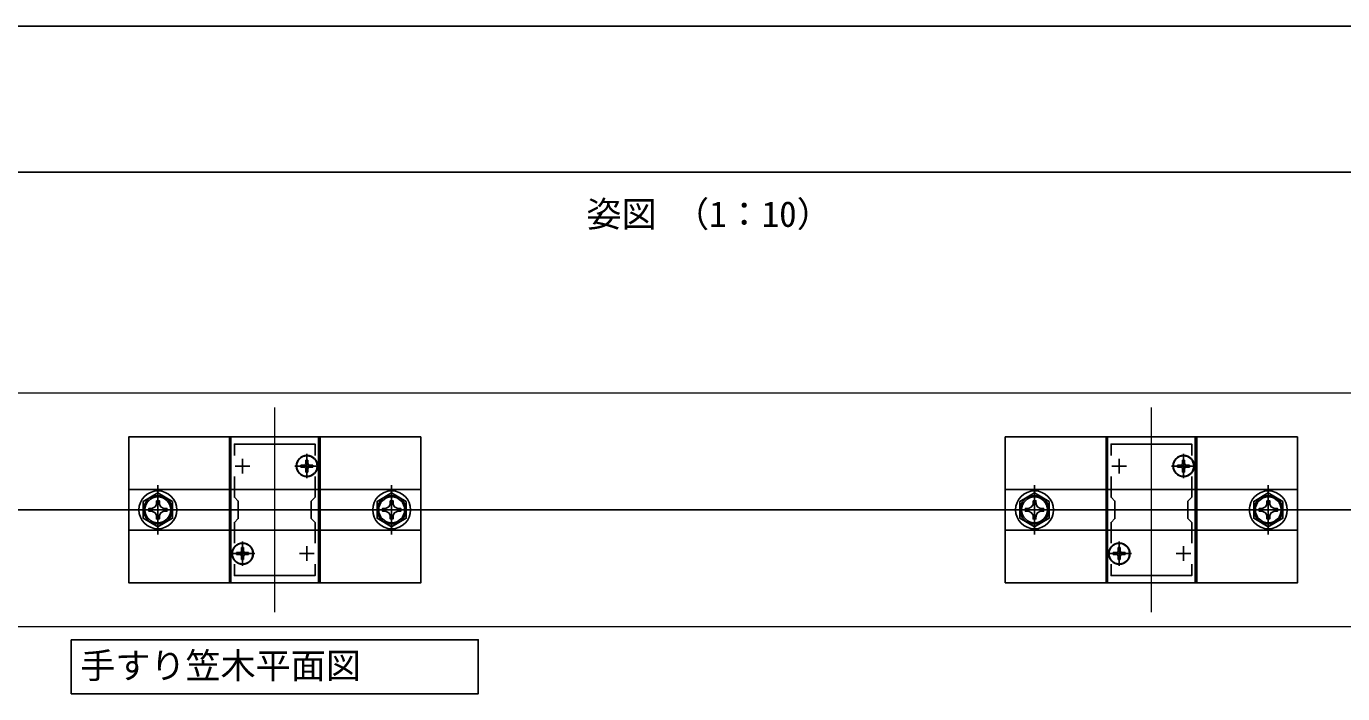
# Model space of a CAD drawing. Units: millimetres, scale not verified. Extents: x -875 to 875, y -1299 to 1293.
# Drawn here: x 165 to 615.5, y -637 to -408.4 of the extents above; entities that cross this region are included whole.
import ezdxf
from ezdxf.enums import TextEntityAlignment as Align

# ---------------------------------------------------------------- set-up
doc = ezdxf.new("R2010")
doc.units = ezdxf.units.MM
doc.header["$LTSCALE"] = 8
for name, color, linetype in [('0-1_USER1', 3, 'Continuous'), ('0-2_YKK_11', 7, 'Continuous'), ('0-5_YKK_13', 4, 'Continuous'), ('0-6_YKK_A1', 4, 'Continuous'), ('0-9_YSS_K', 3, 'Continuous')]:
    doc.layers.add(name, color=color, linetype=linetype)
doc.layers.add('0-4_YKK_12', color=2, linetype='Continuous', lineweight=18)
doc.styles.add('ＭＳ ゴシック', font='')
doc.styles.get('ＭＳ ゴシック').set_extended_font_data('MS Gothic')

msp = doc.modelspace()

# ---------------------------------------------------------------- linework, layer by layer
at = {"layer": '0-1_USER1'}
msp.add_line((180.275, -618.579), (180.275, -637.032), dxfattribs=at)
msp.add_lwpolyline([(180.275, -618.579), (319.632, -618.579), (319.632, -637.032), (180.275, -637.032)], dxfattribs=at)
at = {"layer": '0-2_YKK_11'}
for p, q in [((239, -556.558), (239, -561.558)), ((261, -556.558), (261, -561.558)), ((539, -556.558), (539, -561.558)), ((561, -556.558), (561, -561.558)), ((236.5, -559.058), (241.5, -559.058)), ((258.5, -559.058), (263.5, -559.058)), ((536.5, -559.058), (541.5, -559.058)), ((558.5, -559.058), (563.5, -559.058)), ((236.5, -589.058), (241.5, -589.058)), ((239, -586.558), (239, -591.558)), ((258.5, -589.058), (263.5, -589.058)), ((261, -586.558), (261, -591.558)), ((536.5, -589.058), (541.5, -589.058)), ((539, -586.558), (539, -591.558)), ((558.5, -589.058), (563.5, -589.058)), ((561, -586.558), (561, -591.558))]:
    msp.add_line(p, q, dxfattribs=at)
for points in [[(235, -549.058), (235, -599.058), (265, -599.058), (265, -549.058)], [(535, -549.058), (535, -599.058), (565, -599.058), (565, -549.058)]]:
    msp.add_lwpolyline(points, close=True, dxfattribs=at)
for points in [[(236.2, -555.425), (236.2, -551.558), (263.8, -551.558), (263.8, -555.425)], [(536.2, -555.425), (536.2, -551.558), (563.8, -551.558), (563.8, -555.425)], [(236.2, -585.425), (236.2, -578.358), (237.5, -577.058), (237.5, -571.058), (236.2, -569.758), (236.2, -562.691)], [(263.8, -562.691), (263.8, -569.758), (262.5, -571.058), (262.5, -577.058), (263.8, -578.358), (263.8, -585.425)], [(536.2, -585.425), (536.2, -578.358), (537.5, -577.058), (537.5, -571.058), (536.2, -569.758), (536.2, -562.691)], [(563.8, -562.691), (563.8, -569.758), (562.5, -571.058), (562.5, -577.058), (563.8, -578.358), (563.8, -585.425)], [(263.8, -592.691), (263.8, -596.558), (236.2, -596.558), (236.2, -592.691)], [(563.8, -592.691), (563.8, -596.558), (536.2, -596.558), (536.2, -592.691)]]:
    msp.add_lwpolyline(points, dxfattribs=at)
at = {"layer": '0-4_YKK_12'}
for p, q in [((765, -534.058), (-265, -534.058)), ((250, -609.058), (250, -539.058)), ((550, -609.058), (550, -539.058))]:
    msp.add_line(p, q, dxfattribs=at)
msp.add_lwpolyline([(-277.5, -614.058), (-265, -614.058), (765, -614.058)], dxfattribs=at)
at = {"layer": '0-5_YKK_13'}
for p, q in [((265.5, -549.058), (234.5, -549.058)), ((265.5, -599.058), (265.5, -549.058)), ((565.5, -549.058), (534.5, -549.058)), ((565.5, -599.058), (565.5, -549.058)), ((261.35, -557.008), (260.65, -557.008)), ((260.65, -557.008), (260.65, -558.208)), ((261, -563.208), (261, -554.908)), ((261.35, -557.008), (261.35, -558.208)), ((561.35, -557.008), (560.65, -557.008)), ((560.65, -557.008), (560.65, -558.208)), ((561, -563.208), (561, -554.908)), ((561.35, -557.008), (561.35, -558.208)), ((265.15, -559.058), (256.85, -559.058)), ((258.95, -558.708), (258.95, -559.408)), ((260.15, -558.708), (258.95, -558.708)), ((260.15, -559.408), (258.95, -559.408)), ((260.65, -559.908), (260.65, -561.108)), ((261.35, -561.108), (260.65, -561.108)), ((261.35, -559.908), (261.35, -561.108)), ((263.05, -558.708), (261.85, -558.708)), ((263.05, -559.408), (261.85, -559.408)), ((263.05, -558.708), (263.05, -559.408)), ((565.15, -559.058), (556.85, -559.058)), ((558.95, -558.708), (558.95, -559.408)), ((560.15, -558.708), (558.95, -558.708)), ((560.15, -559.408), (558.95, -559.408)), ((560.65, -559.908), (560.65, -561.108)), ((561.35, -561.108), (560.65, -561.108)), ((561.35, -559.908), (561.35, -561.108)), ((563.05, -558.708), (561.85, -558.708)), ((563.05, -559.408), (561.85, -559.408)), ((563.05, -558.708), (563.05, -559.408)), ((210, -565.558), (210, -582.558)), ((290, -565.558), (290, -582.558)), ((510, -565.558), (510, -582.558)), ((590, -565.558), (590, -582.558)), ((209.477, -572.205), (209.499, -570.958)), ((289.477, -572.205), (289.499, -570.958)), ((509.477, -572.205), (509.499, -570.958)), ((589.477, -572.205), (589.499, -570.958)), ((218.5, -574.058), (201.5, -574.058)), ((298.5, -574.058), (281.5, -574.058)), ((518.5, -574.058), (501.5, -574.058)), ((598.5, -574.058), (581.5, -574.058)), ((239, -593.208), (239, -584.908)), ((539, -593.208), (539, -584.908)), ((243.15, -589.058), (234.85, -589.058)), ((236.95, -588.708), (236.95, -589.408)), ((238.15, -588.708), (236.95, -588.708)), ((238.15, -589.408), (236.95, -589.408)), ((239.35, -587.008), (238.65, -587.008)), ((238.65, -587.008), (238.65, -588.208)), ((238.65, -589.908), (238.65, -591.108)), ((239.35, -587.008), (239.35, -588.208)), ((239.35, -589.908), (239.35, -591.108)), ((241.05, -588.708), (239.85, -588.708)), ((241.05, -589.408), (239.85, -589.408)), ((241.05, -588.708), (241.05, -589.408)), ((543.15, -589.058), (534.85, -589.058)), ((536.95, -588.708), (536.95, -589.408)), ((538.15, -588.708), (536.95, -588.708)), ((538.15, -589.408), (536.95, -589.408)), ((539.35, -587.008), (538.65, -587.008)), ((538.65, -587.008), (538.65, -588.208)), ((538.65, -589.908), (538.65, -591.108)), ((539.35, -587.008), (539.35, -588.208)), ((539.35, -589.908), (539.35, -591.108)), ((541.05, -588.708), (539.85, -588.708)), ((541.05, -589.408), (539.85, -589.408)), ((541.05, -588.708), (541.05, -589.408)), ((239.35, -591.108), (238.65, -591.108)), ((539.35, -591.108), (538.65, -591.108))]:
    msp.add_line(p, q, dxfattribs=at)
for points in [[(300, -549.058), (300, -599.058), (200, -599.058), (200, -549.058)], [(600, -549.058), (600, -599.058), (500, -599.058), (500, -549.058)], [(200, -581.058), (300, -581.058), (300, -567.058), (200, -567.058)], [(500, -581.058), (600, -581.058), (600, -567.058), (500, -567.058)], [(215, -571.171), (210, -568.285), (205, -571.171), (205, -576.945), (210, -579.832), (215, -576.945)], [(295, -571.171), (290, -568.285), (285, -571.171), (285, -576.945), (290, -579.832), (295, -576.945)], [(515, -571.171), (510, -568.285), (505, -571.171), (505, -576.945), (510, -579.832), (515, -576.945)], [(595, -571.171), (590, -568.285), (585, -571.171), (585, -576.945), (590, -579.832), (595, -576.945)]]:
    msp.add_lwpolyline(points, close=True, dxfattribs=at)
for points in [[(265.5, -599.058), (234.5, -599.058), (234.5, -549.058)], [(565.5, -599.058), (534.5, -599.058), (534.5, -549.058)], [(209.499, -570.958), (210.501, -570.958), (210.523, -572.205)], [(289.499, -570.958), (290.501, -570.958), (290.523, -572.205)], [(509.499, -570.958), (510.501, -570.958), (510.523, -572.205)], [(589.499, -570.958), (590.501, -570.958), (590.523, -572.205)], [(208.146, -574.581), (206.9, -574.56), (206.9, -573.557), (208.146, -573.535)], [(208.146, -573.535), (209.015, -573.073), (209.477, -572.205)], [(209.477, -575.912), (209.015, -575.043), (208.146, -574.581)], [(210.523, -575.912), (210.501, -577.158), (209.499, -577.158), (209.477, -575.912)], [(210.523, -572.205), (210.985, -573.073), (211.854, -573.535)], [(211.854, -574.581), (210.985, -575.043), (210.523, -575.912)], [(211.854, -573.535), (213.1, -573.557), (213.1, -574.56), (211.854, -574.581)], [(288.146, -574.581), (286.9, -574.56), (286.9, -573.557), (288.146, -573.535)], [(288.146, -573.535), (289.015, -573.073), (289.477, -572.205)], [(289.477, -575.912), (289.015, -575.043), (288.146, -574.581)], [(290.523, -575.912), (290.501, -577.158), (289.499, -577.158), (289.477, -575.912)], [(290.523, -572.205), (290.985, -573.073), (291.854, -573.535)], [(291.854, -574.581), (290.985, -575.043), (290.523, -575.912)], [(291.854, -573.535), (293.1, -573.557), (293.1, -574.56), (291.854, -574.581)], [(508.146, -574.581), (506.9, -574.56), (506.9, -573.557), (508.146, -573.535)], [(508.146, -573.535), (509.015, -573.073), (509.477, -572.205)], [(509.477, -575.912), (509.015, -575.043), (508.146, -574.581)], [(510.523, -575.912), (510.501, -577.158), (509.499, -577.158), (509.477, -575.912)], [(510.523, -572.205), (510.985, -573.073), (511.854, -573.535)], [(511.854, -574.581), (510.985, -575.043), (510.523, -575.912)], [(511.854, -573.535), (513.1, -573.557), (513.1, -574.56), (511.854, -574.581)], [(588.146, -574.581), (586.9, -574.56), (586.9, -573.557), (588.146, -573.535)], [(588.146, -573.535), (589.015, -573.073), (589.477, -572.205)], [(589.477, -575.912), (589.015, -575.043), (588.146, -574.581)], [(590.523, -575.912), (590.501, -577.158), (589.499, -577.158), (589.477, -575.912)], [(590.523, -572.205), (590.985, -573.073), (591.854, -573.535)], [(591.854, -574.581), (590.985, -575.043), (590.523, -575.912)], [(591.854, -573.535), (593.1, -573.557), (593.1, -574.56), (591.854, -574.581)]]:
    msp.add_lwpolyline(points, dxfattribs=at)
for centre, radius in [((261, -559.058), 3.65), ((261, -559.058), 3.5), ((561, -559.058), 3.65), ((561, -559.058), 3.5), ((210, -574.058), 6.5), ((290, -574.058), 6.5), ((510, -574.058), 6.5), ((590, -574.058), 6.5), ((210, -574.058), 4.907), ((210, -574.058), 4.432), ((290, -574.058), 4.907), ((290, -574.058), 4.432), ((510, -574.058), 4.907), ((510, -574.058), 4.432), ((590, -574.058), 4.907), ((590, -574.058), 4.432), ((239, -589.058), 3.65), ((239, -589.058), 3.5), ((539, -589.058), 3.65), ((539, -589.058), 3.5)]:
    msp.add_circle(centre, radius, dxfattribs=at)
for centre, start, end in [((260.15, -558.208), 270, 0), ((261.85, -558.208), 180, 270), ((560.15, -558.208), 270, 0), ((561.85, -558.208), 180, 270), ((260.15, -559.908), 0, 90), ((261.85, -559.908), 90, 180), ((560.15, -559.908), 0, 90), ((561.85, -559.908), 90, 180), ((238.15, -588.208), 270, 0), ((238.15, -589.908), 0, 90), ((239.85, -588.208), 180, 270), ((239.85, -589.908), 90, 180), ((538.15, -588.208), 270, 0), ((538.15, -589.908), 0, 90), ((539.85, -588.208), 180, 270), ((539.85, -589.908), 90, 180)]:
    msp.add_arc(centre, 0.5, start, end, dxfattribs=at)
at = {"layer": '0-6_YKK_A1'}
for p, q in [((111, -408.447), (677, -408.447)), ((111, -458.447), (677, -458.447))]:
    msp.add_line(p, q, dxfattribs=at)
at = {"layer": '0-9_YSS_K'}
msp.add_line((-330, -574.058), (837.541, -574.058), dxfattribs=at)

# ---------------------------------------------------------------- texts
at = {"layer": '0-1_USER1', "style": 'ＭＳ ゴシック'}
for s, p in [('姿図 （1：10）', (356.663, -479.788)), ('手すり笠木平面図', (183.454, -634.446))]:
    msp.add_text(s, height=8.798, dxfattribs=at).set_placement(p, align=Align.BOTTOM_LEFT)

doc.saveas('drawing.dxf')
